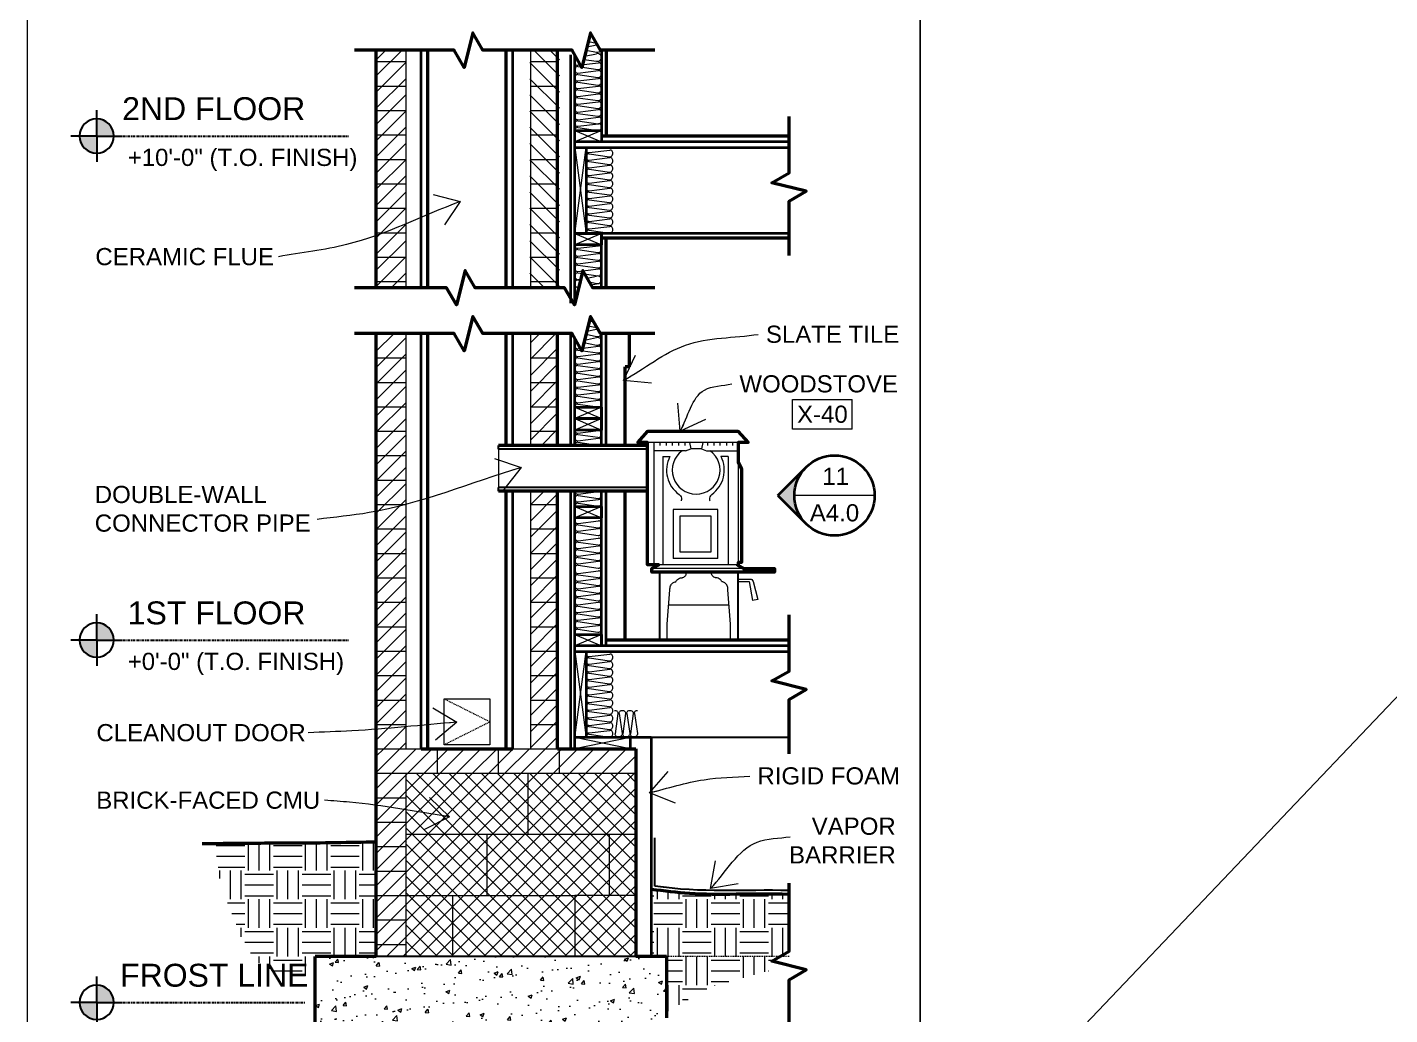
# Model space of a CAD drawing. Header units: inches. Extents: x -4969 to 16721, y 2489 to 24693.
# Drawn here: x 5932.5 to 6111, y 3239.8 to 3369.1 of the extents above; entities that cross this region are included whole.
import ezdxf

# ---------------------------------------------------------------- set-up
doc = ezdxf.new("R2010")
doc.units = ezdxf.units.IN
doc.header["$MEASUREMENT"] = 0
doc.linetypes.add('CENTER', pattern=[2, 1.25, -0.25, 0.25, -0.25])
doc.linetypes.add('DASHED2', pattern=[0.375, 0.25, -0.125])
doc.layers.get('0').update_dxf_attribs({"lineweight": 5})
doc.layers.add('0-NPLT', color=1, linetype='Continuous', plot=False)
for name, color, linetype, lineweight in [('1', 1, 'Continuous', 9), ('2', 6, 'Continuous', 20), ('3', 3, 'Continuous', 30), ('4', 2, 'Continuous', 40), ('5', 4, 'Continuous', 50), ('A-LINK', 7, 'Continuous', 40), ('A-SYMB', 7, 'Continuous', 20), ('A-TEXTx', 7, 'Continuous', 20)]:
    doc.layers.add(name, color=color, linetype=linetype, lineweight=lineweight)
doc.styles.get("Standard").update_dxf_attribs({"font": 'Arial.ttf'})
doc.dimstyles.get("Standard").update_dxf_attribs({"dimtxt": 3, "dimasz": 2, "dimexe": 0.03125, "dimexo": 0.0625, "dimgap": 0.03125, "dimtad": 0, "dimtoh": 1, "dimdec": 4, "dimlfac": 0.99985, "dimzin": 0, "dimdsep": 46, "dimlunit": 4, "dimtxsty": 'Standard', "dimblk": 'ARCHTICK', "dimblk1": 'ARCHTICK', "dimblk2": 'ARCHTICK', "dimcen": 0.09, "dimclrt": 256, "dimadec": 0, "dimazin": 0, "dimtfac": 1, "dimtdec": 4, "dimtofl": 0, "dimtmove": 0, "dimatfit": 3, "dimfxl": 1, "dimtolj": 1, "dimtzin": 0, "dimarcsym": 0})
pattern_1 = [(45, (2653.5, -392.6291), (-1.06066017, 1.06066017), [])]

# ---------------------------------------------------------------- blocks, each defined once
blk = doc.blocks.new('Woodstove Jotul F3 Side')
at = {"layer": '1'}
for p, q in [((9505.33, 343.25), (9505.33, 359.25)), ((9506.06, 359.25), (9506.06, 358.87)), ((9506.89, 359.25), (9506.89, 358.87)), ((9507.7, 359.25), (9507.7, 358.87)), ((9508.5, 359.25), (9508.5, 358.87)), ((9509.34, 359.25), (9509.34, 358.87)), ((9509.96, 359.25), (9510.15, 358.43)), ((9511.69, 359.25), (9511.51, 358.43)), ((9512.31, 359.25), (9512.31, 358.87)), ((9513.15, 359.25), (9513.15, 358.87)), ((9513.95, 359.25), (9513.95, 358.87)), ((9514.79, 359.25), (9514.79, 358.87)), ((9515.59, 359.25), (9515.59, 358.87)), ((9509.45, 358.16), (9505.33, 358.16)), ((9506.45, 357.4), (9507.39, 357.4)), ((9506.45, 357.4), (9506.45, 343.25)), ((9509.45, 358.16), (9510.15, 358.43)), ((9511.51, 358.43), (9510.15, 358.43)), ((9511.51, 358.43), (9512.18, 358.16)), ((9512.18, 358.16), (9516.32, 358.16)), ((9515.02, 357.4), (9514.08, 357.4)), ((9515.02, 357.4), (9515.02, 343.25)), ((9507.8, 350.47), (9507.8, 344.07)), ((9513.68, 350.47), (9507.8, 350.47)), ((9513.68, 344.07), (9513.68, 350.47)), ((9512.81, 349.6), (9508.67, 349.6)), ((9508.67, 349.6), (9508.67, 344.94)), ((9512.81, 344.94), (9512.81, 349.6)), ((9508.67, 344.94), (9512.81, 344.94)), ((9516.32, 343.25), (9504.44, 343.25)), ((9517.05, 342.75), (9505.02, 342.75)), ((9513.68, 344.07), (9507.8, 344.07)), ((9516.32, 341.37), (9517.9, 341.37)), ((9516.32, 341.03), (9517.79, 341.03)), ((9517.79, 341.03), (9518.19, 338.55)), ((9518.29, 341.04), (9518.92, 338.67)), ((9518.92, 338.67), (9518.19, 338.55))]:
    blk.add_line(p, q, dxfattribs=at)
at = {"layer": '1', "ltscale": 0.25}
blk.add_line((9516.32, 356.83), (9516.32, 343.25), dxfattribs=at)
at = {"layer": '1'}
for centre, radius, start, end in [((9510.83, 355.62), 3.88, 152.6441, 234.9846), ((9510.83, 355.62), 3.13, 125.5859, 54.4141), ((9510.64, 355.62), 3.88, 305.0154, 27.3559)]:
    blk.add_arc(centre, radius, start, end, dxfattribs=at)
for points, knots in [([(9508.61, 352.45), (9508.67, 352.39), (9508.8, 352.25), (9508.9, 352), (9508.9, 351.78), (9508.87, 351.67), (9508.86, 351.62)], [0, 0, 0, 0, 0.2548626, 0.5779212, 0.7738177, 0.9115369, 0.9115369, 0.9115369, 0.9115369]), ([(9512.87, 352.45), (9512.81, 352.39), (9512.67, 352.25), (9512.58, 352), (9512.57, 351.78), (9512.6, 351.67), (9512.62, 351.62)], [0, 0, 0, 0, 0.2548626, 0.5779212, 0.7738177, 0.9115369, 0.9115369, 0.9115369, 0.9115369]), ([(9507.37, 339.96), (9507.39, 340.14), (9507.42, 340.49), (9507.75, 340.88), (9508.03, 340.98), (9508.15, 341.02)], [0, 0, 0, 0, 0.552855, 1.027587, 1.424955, 1.424955, 1.424955, 1.424955]), ([(9508.15, 341.02), (9508.22, 341.12), (9508.36, 341.32), (9508.64, 341.49), (9508.86, 341.55), (9509.01, 341.54), (9509.14, 341.58), (9509.31, 341.67), (9509.46, 341.84), (9509.55, 342.03), (9509.55, 342.18), (9509.56, 342.25)], [0, 0, 0, 0, 0.363802, 0.703896, 0.969314, 1.03582, 1.145927, 1.377288, 1.576947, 1.815944, 2.013947, 2.013947, 2.013947, 2.013947]), ([(9514.22, 341.02), (9514.15, 341.13), (9514.01, 341.32), (9513.73, 341.49), (9513.51, 341.55), (9513.36, 341.54), (9513.23, 341.58), (9513.07, 341.67), (9512.92, 341.84), (9512.82, 342.03), (9512.82, 342.18), (9512.82, 342.25)], [0, 0, 0, 0, 0.363802, 0.703896, 0.969314, 1.03582, 1.145927, 1.377288, 1.576947, 1.815944, 2.013947, 2.013947, 2.013947, 2.013947]), ([(9515, 339.96), (9514.99, 340.15), (9514.95, 340.49), (9514.62, 340.88), (9514.34, 340.98), (9514.22, 341.02)], [0, 0, 0, 0, 0.552855, 1.027587, 1.424955, 1.424955, 1.424955, 1.424955]), ([(9517.9, 341.37), (9517.98, 341.36), (9518.17, 341.32), (9518.25, 341.14), (9518.29, 341.04)], [0, 0, 0, 0, 0.2511324, 0.5419404, 0.5419404, 0.5419404, 0.5419404])]:
    blk.add_open_spline(points, degree=3, knots=knots, dxfattribs=at)
at = {"layer": '2', "ltscale": 0.25}
blk.add_line((9516.32, 359.25), (9504.44, 359.25), dxfattribs=at)
at = {"layer": '2'}
for p, q in [((9521.08, 342.75), (9517.05, 342.75)), ((9521.08, 342.75), (9521.08, 342.25)), ((9521.08, 342.25), (9505.02, 342.25)), ((9507.03, 335.45), (9507.37, 339.96)), ((9515.35, 335.45), (9515, 339.96)), ((9515.16, 337.93), (9507.22, 337.93)), ((9507.03, 333.37), (9507.03, 335.45)), ((9515.35, 333.38), (9515.35, 335.45))]:
    blk.add_line(p, q, dxfattribs=at)
at = {"layer": '3'}
for p, q in [((9504.51, 360.75), (9503.19, 359.25)), ((9516.3, 360.75), (9504.51, 360.75)), ((9517.63, 359.25), (9516.3, 360.75)), ((9504.44, 359.25), (9503.19, 359.25)), ((9504.44, 343.25), (9504.44, 359.25)), ((9517.63, 359.25), (9516.32, 359.25)), ((9516.32, 356.83), (9516.32, 359.25)), ((9516.75, 355.74), (9516.32, 356.83)), ((9516.75, 343.54), (9516.75, 355.74)), ((9505.02, 342.75), (9505.94, 343.25)), ((9505.02, 342.25), (9505.02, 342.75)), ((9516.13, 343.25), (9517.05, 342.75)), ((9516.38, 343.54), (9516.75, 343.54)), ((9517.05, 342.75), (9517.05, 342.25)), ((9506.06, 342.25), (9506.06, 342.25)), ((9506.06, 342.25), (9506.06, 342.25)), ((9506.06, 333.37), (9506.06, 342.25)), ((9506.06, 342.25), (9506.06, 342.25)), ((9516.32, 333.38), (9516.32, 342.25)), ((9506.06, 333.37), (9507.03, 333.37)), ((9516.32, 333.38), (9515.35, 333.38))]:
    blk.add_line(p, q, dxfattribs=at)
blk = doc.blocks.new('Elevation Callout - 1')
at = {"layer": 'A-LINK', "ltscale": 0.1}
blk.add_hatch(color=152, dxfattribs=at).paths.add_polyline_path([(2031.59, 7377.65), (2039.01, 7370.23), (2046.43, 7377.65, -0.198912), (2039.01, 7374.58, -0.198912)])
at = {"layer": 'A-LINK', "color": 152, "ltscale": 0.1}
for q in [(2031.59, 7377.65), (2046.43, 7377.65)]:
    blk.add_line((2039.01, 7370.23), q, dxfattribs=at)
blk.add_circle((2039.01, 7385.08), 10.5, dxfattribs=at)
blk = doc.blocks.new('_ArchTick')
at = {"color": 0, "linetype": 'ByBlock', "lineweight": 0, "const_width": 0.15}
blk.add_lwpolyline([(-0.5, -0.5), (0.5, 0.5)], dxfattribs=at)
blk = doc.blocks.new('Point')
at = {"lineweight": 0, "ltscale": 0.1}
h = blk.add_hatch(color=256, dxfattribs=at)
h.dxf.hatch_style = 1
h.paths.add_polyline_path([(-3.2903, 4.1654, 0.414214), (-3.3528, 4.1029), (-3.2903, 4.1029)])
h.paths.add_polyline_path([(-3.2903, 4.1029), (-3.2903, 4.0404, 0.414214), (-3.2278, 4.1029)])
at = {"layer": '3', "ltscale": 0.1}
for q in [(-3.2903, 4.1966), (-3.384, 4.1029), (-3.1965, 4.1029), (-3.2903, 4.0091)]:
    blk.add_line((-3.2903, 4.1029), q, dxfattribs=at)
blk.add_circle((-3.2903, 4.1029), 0.0625, dxfattribs=at)
blk = doc.blocks.new('CALLOUT - EQUIPMENT')
at = {"layer": 'A-SYMB', "lineweight": 20, "ltscale": 0.1}
for p, q in [((6507.92, 5642.87), (6523.51, 5642.87)), ((6507.92, 5635.08), (6507.92, 5642.87)), ((6523.51, 5635.08), (6523.51, 5642.87)), ((6523.51, 5635.08), (6507.92, 5635.08))]:
    blk.add_line(p, q, dxfattribs=at)
blk = doc.blocks.new('BATT Insulation 3.5 INCH')
at = {"layer": '1', "lineweight": 5}
for p, q in [((5135.38, 4545.11), (5138.07, 4545.45)), ((5135.38, 4544.94), (5138.02, 4544.56))]:
    blk.add_line(p, q, dxfattribs=at)
for centre, radius, start, end in [((5135.48, 4545.53), 0.5, 180, 212.078), ((5135.48, 4544.53), 0.5, 148.5142, 180), ((5135.33, 4545.44), 0.333, 212.078, 277.2678), ((5135.33, 4544.61), 0.333, 81.6579, 148.5142), ((5138.11, 4545.12), 0.333, 34.6182, 97.2678), ((5137.98, 4545.03), 0.5, 302.5735, 34.6182), ((5138.07, 4544.88), 0.333, 261.6579, 302.5735)]:
    blk.add_arc(centre, radius, start, end, dxfattribs=at)

msp = doc.modelspace()

# ---------------------------------------------------------------- hatches: boundary and pattern name
at = {"layer": '1', "ltscale": 0.25}
h = msp.add_hatch(dxfattribs=at)
h.set_pattern_fill('ANSI31', color=256, scale=12, style=0)
h.set_pattern_definition(pattern_1)
h.paths.add_polyline_path([(5982.1028242, 3364.5983628), (5982.1028242, 3366.0983628), (5978.2273341, 3366.0983628), (5978.2273341, 3364.5983628)])
h.paths.add_polyline_path([(5982.1028242, 3361.3983628), (5982.1028242, 3364.5983628), (5978.2273341, 3364.5983628), (5978.2273341, 3361.3983628)])
h.paths.add_polyline_path([(5982.1028242, 3358.1983628), (5982.1028242, 3361.3983628), (5978.2273341, 3361.3983628), (5978.2273341, 3358.1983628)])
h.paths.add_polyline_path([(5982.1028242, 3354.9983628), (5982.1028242, 3358.1983628), (5978.2273341, 3358.1983628), (5978.2273341, 3354.9983628)])
h.paths.add_polyline_path([(5982.1028242, 3351.7983628), (5982.1028242, 3354.9983628), (5978.2273341, 3354.9983628), (5978.2273341, 3351.7983628)])
h.paths.add_polyline_path([(5982.1028242, 3348.5983628), (5982.1028242, 3351.7983628), (5978.2273341, 3351.7983628), (5978.2273341, 3348.5983628)])
h.paths.add_polyline_path([(5982.1028242, 3345.3983628), (5982.1028242, 3348.5983628), (5978.2273341, 3348.5983628), (5978.2273341, 3345.3983628)])
h.paths.add_polyline_path([(5982.1028242, 3342.1983628), (5982.1028242, 3345.3983628), (5978.2273341, 3345.3983628), (5978.2273341, 3342.1983628)])
h.paths.add_polyline_path([(5982.1028242, 3338.9983628), (5982.1028242, 3342.1983628), (5978.2273341, 3342.1983628), (5978.2273341, 3338.9983628)])
h.paths.add_polyline_path([(5982.1028242, 3335.7983628), (5982.1028242, 3338.9983628), (5978.2273341, 3338.9983628), (5978.2273341, 3335.7983628)])
h.paths.add_polyline_path([(5982.1028242, 3334.9872558), (5982.1028242, 3335.7983628), (5978.2273341, 3335.7983628), (5978.2273341, 3334.9872558)])
h = msp.add_hatch(dxfattribs=at)
h.set_pattern_fill('ANSI31', color=256, scale=12, angle=180, style=0)
h.set_pattern_definition([(135, (9326.9547, -392.6291), (1.06066017, 1.06066017), [])])
h.paths.add_polyline_path([(5998.3518439, 3364.5983628), (5998.3518439, 3366.0983628), (6002.2273341, 3366.0983628), (6002.2273341, 3364.5983628)])
h.paths.add_polyline_path([(5998.3518439, 3361.3983628), (5998.3518439, 3364.5983628), (6002.2273341, 3364.5983628), (6002.2273341, 3361.3983628)])
h.paths.add_polyline_path([(5998.3518439, 3358.1983628), (5998.3518439, 3361.3983628), (6002.2273341, 3361.3983628), (6002.2273341, 3358.1983628)])
h.paths.add_polyline_path([(5998.3518439, 3354.9983628), (5998.3518439, 3358.1983628), (6002.2273341, 3358.1983628), (6002.2273341, 3354.9983628)])
h.paths.add_polyline_path([(5998.3518439, 3351.7983628), (5998.3518439, 3354.9983628), (6002.2273341, 3354.9983628), (6002.2273341, 3351.7983628)])
h.paths.add_polyline_path([(5998.3518439, 3348.5983628), (5998.3518439, 3351.7983628), (6002.2273341, 3351.7983628), (6002.2273341, 3348.5983628)])
h.paths.add_polyline_path([(5998.3518439, 3345.3983628), (5998.3518439, 3348.5983628), (6002.2273341, 3348.5983628), (6002.2273341, 3345.3983628)])
h.paths.add_polyline_path([(5998.3518439, 3342.1983628), (5998.3518439, 3345.3983628), (6002.2273341, 3345.3983628), (6002.2273341, 3342.1983628)])
h.paths.add_polyline_path([(5998.3518439, 3338.9983628), (5998.3518439, 3342.1983628), (6002.2273341, 3342.1983628), (6002.2273341, 3338.9983628)])
h.paths.add_polyline_path([(5998.3518439, 3335.7983628), (5998.3518439, 3338.9983628), (6002.2273341, 3338.9983628), (6002.2273341, 3335.7983628)])
h.paths.add_polyline_path([(5998.3518439, 3334.9872558), (5998.3518439, 3335.7983628), (6002.2273341, 3335.7983628), (6002.2273341, 3334.9872558)])
h = msp.add_hatch(dxfattribs=at)
h.set_pattern_fill('ANSI31', color=256, scale=12, style=0)
h.set_pattern_definition(pattern_1)
h.paths.add_polyline_path([(5982.1028242, 3325.7983628), (5982.1028242, 3328.9872558), (5978.2273341, 3328.9872558), (5978.2273341, 3325.7983628)])
h.paths.add_polyline_path([(5982.1028242, 3322.5983628), (5982.1028242, 3325.7983628), (5978.2273341, 3325.7983628), (5978.2273341, 3322.5983628)])
h.paths.add_polyline_path([(5982.1028242, 3319.3983628), (5982.1028242, 3322.5983628), (5978.2273341, 3322.5983628), (5978.2273341, 3319.3983628)])
h.paths.add_polyline_path([(5982.1028242, 3316.1983628), (5982.1028242, 3319.3983628), (5978.2273341, 3319.3983628), (5978.2273341, 3316.1983628)])
h.paths.add_polyline_path([(5982.1028242, 3312.9983628), (5982.1028242, 3316.1983628), (5978.2273341, 3316.1983628), (5978.2273341, 3312.9983628)])
h.paths.add_polyline_path([(5982.1028242, 3309.7983628), (5982.1028242, 3312.9983628), (5978.2273341, 3312.9983628), (5978.2273341, 3309.7983628)])
h.paths.add_polyline_path([(5982.1028242, 3306.5983628), (5982.1028242, 3309.7983628), (5978.2273341, 3309.7983628), (5978.2273341, 3306.5983628)])
h.paths.add_polyline_path([(5982.1028242, 3303.3983628), (5982.1028242, 3306.5983628), (5978.2273341, 3306.5983628), (5978.2273341, 3303.3983628)])
h.paths.add_polyline_path([(5982.1028242, 3300.1983628), (5982.1028242, 3303.3983628), (5978.2273341, 3303.3983628), (5978.2273341, 3300.1983628)])
h.paths.add_polyline_path([(5982.1028242, 3296.9983628), (5982.1028242, 3300.1983628), (5978.2273341, 3300.1983628), (5978.2273341, 3296.9983628)])
h.paths.add_polyline_path([(5982.1028242, 3293.7983628), (5982.1028242, 3296.9983628), (5978.2273341, 3296.9983628), (5978.2273341, 3293.7983628)])
h.paths.add_polyline_path([(5982.1028242, 3290.5983628), (5982.1028242, 3293.7983628), (5978.2273341, 3293.7983628), (5978.2273341, 3290.5983628)])
h.paths.add_polyline_path([(5982.1028242, 3287.3983628), (5982.1028242, 3290.5983628), (5978.2273341, 3290.5983628), (5978.2273341, 3287.3983628)])
h.paths.add_polyline_path([(5982.1028242, 3284.1983628), (5982.1028242, 3287.3983628), (5978.2273341, 3287.3983628), (5978.2273341, 3284.1983628)])
h.paths.add_polyline_path([(5982.1028242, 3280.9983628), (5982.1028242, 3284.1983628), (5978.2273341, 3284.1983628), (5978.2273341, 3280.9983628)])
h.paths.add_polyline_path([(5982.1028242, 3277.7983628), (5982.1028242, 3280.9983628), (5978.2273341, 3280.9983628), (5978.2273341, 3277.7983628)])
h.paths.add_polyline_path([(5982.1028242, 3274.5983628), (5982.1028242, 3277.7983628), (5978.2273341, 3277.7983628), (5978.2273341, 3274.5983628)])
h = msp.add_hatch(dxfattribs=at)
h.set_pattern_fill('ANSI31', color=256, scale=12, style=0)
h.set_pattern_definition(pattern_1)
h.paths.add_polyline_path([(6001.9773341, 3325.7983628), (6001.9773341, 3328.9872558), (5999.2999626, 3328.9872558), (5998.4148341, 3328.9872558), (5998.4148341, 3325.7983628)])
h.paths.add_polyline_path([(6001.9773341, 3322.5983628), (6001.9773341, 3325.7983628), (5998.4148341, 3325.7983628), (5998.4148341, 3322.5983628)])
h.paths.add_polyline_path([(6001.9773341, 3319.3983628), (6001.9773341, 3322.5983628), (5998.4148341, 3322.5983628), (5998.4148341, 3319.3983628)])
h.paths.add_polyline_path([(6001.9773341, 3316.1983628), (6001.9773341, 3319.3983628), (5998.4148341, 3319.3983628), (5998.4148341, 3316.1983628)])
h.paths.add_polyline_path([(6001.9773341, 3314.3483628), (6001.9773341, 3316.1983628), (5998.4148341, 3316.1983628), (5998.4148341, 3314.3483628)])
h = msp.add_hatch(dxfattribs=at)
h.set_pattern_fill('ANSI31', color=256, scale=12, style=0)
h.set_pattern_definition(pattern_1)
h.paths.add_polyline_path([(6001.9773341, 3274.5983628), (6001.9773341, 3277.7983628), (5998.4148341, 3277.7983628), (5998.4148341, 3274.5983628)])
h.paths.add_polyline_path([(6001.9773341, 3277.7983628), (6001.9773341, 3280.9983628), (5998.4148341, 3280.9983628), (5998.4148341, 3277.7983628)])
h.paths.add_polyline_path([(6001.9773341, 3280.9983628), (6001.9773341, 3284.1983628), (5998.4148341, 3284.1983628), (5998.4148341, 3280.9983628)])
h.paths.add_polyline_path([(6001.9773341, 3284.1983628), (6001.9773341, 3287.3983628), (5998.4148341, 3287.3983628), (5998.4148341, 3284.1983628)])
h.paths.add_polyline_path([(6001.9773341, 3287.3983628), (6001.9773341, 3290.5983628), (5998.4148341, 3290.5983628), (5998.4148341, 3287.3983628)])
h.paths.add_polyline_path([(6001.9773341, 3290.5983628), (6001.9773341, 3293.7983628), (5998.4148341, 3293.7983628), (5998.4148341, 3290.5983628)])
h.paths.add_polyline_path([(6001.9773341, 3293.7983628), (6001.9773341, 3296.9983628), (5998.4148341, 3296.9983628), (5998.4148341, 3293.7983628)])
h.paths.add_polyline_path([(6001.9773341, 3296.9983628), (6001.9773341, 3300.1983628), (5998.4148341, 3300.1983628), (5998.4148341, 3296.9983628)])
h.paths.add_polyline_path([(6001.9773341, 3300.1983628), (6001.9773341, 3303.3983628), (5998.4148341, 3303.3983628), (5998.4148341, 3300.1983628)])
h.paths.add_polyline_path([(6001.9773341, 3303.3983628), (6001.9773341, 3306.5983628), (5998.4148341, 3306.5983628), (5998.4148341, 3303.3983628)])
h.paths.add_polyline_path([(6001.9773341, 3306.5983628), (6001.9773341, 3308.3483628), (5998.4148341, 3308.3483628), (5998.4148341, 3306.5983628)])
h = msp.add_hatch(dxfattribs=at)
h.set_pattern_fill('ANSI31', color=256, scale=12, style=0)
h.set_pattern_definition(pattern_1)
h.paths.add_polyline_path([(5982.1028242, 3247.3983628), (5982.1028242, 3248.9983628), (5978.2273341, 3248.9983628), (5978.2273341, 3247.3983628)])
h.paths.add_polyline_path([(5982.1028242, 3248.9983628), (5982.1028242, 3252.1983628), (5978.2273341, 3252.1983628), (5978.2273341, 3248.9983628)])
h.paths.add_polyline_path([(5982.1028242, 3252.1983628), (5982.1028242, 3255.3983628), (5978.2273341, 3255.3983628), (5978.2273341, 3252.1983628)])
h.paths.add_polyline_path([(5982.1028242, 3255.3983628), (5982.1028242, 3258.5983628), (5978.2273341, 3258.5983628), (5978.2273341, 3255.3983628)])
h.paths.add_polyline_path([(5982.1028242, 3258.5983628), (5982.1028242, 3261.7983628), (5978.2273341, 3261.7983628), (5978.2273341, 3258.5983628)])
h.paths.add_polyline_path([(5982.1028242, 3261.7983628), (5982.1028242, 3264.9983628), (5978.2273341, 3264.9983628), (5978.2273341, 3262.3984154), (5978.2273341, 3261.7983628)])
h.paths.add_polyline_path([(5982.1028242, 3264.9983628), (5982.1028242, 3268.1983628), (5978.2273341, 3268.1983628), (5978.2273341, 3264.9983628)])
h.paths.add_polyline_path([(5982.1028242, 3268.1983628), (5982.1028242, 3271.3983628), (5978.2273341, 3271.3983628), (5978.2273341, 3268.1983628)])
h.paths.add_polyline_path([(5986.2273341, 3271.3983628), (5986.2273341, 3274.5983628), (5984.1013538, 3274.5983628), (5978.2273341, 3274.5983628), (5978.2273341, 3271.3983628)])
h.paths.add_polyline_path([(5994.2273341, 3271.3983628), (5994.2273341, 3274.5983628), (5986.2273341, 3274.5983628), (5986.2273341, 3271.3983628)])
h.paths.add_polyline_path([(6002.2273341, 3271.3983628), (6002.2273341, 3274.5983628), (6001.9773341, 3274.5983628), (5996.1013538, 3274.5983628), (5994.2273341, 3274.5983628), (5994.2273341, 3271.3983628)])
h.paths.add_polyline_path([(6012.2273341, 3271.3983628), (6012.2273341, 3274.5983628), (6002.2273341, 3274.5983628), (6002.2273341, 3271.3983628), (6004.2273341, 3271.3983628)])
h = msp.add_hatch(dxfattribs=at)
h.set_pattern_fill('ANSI37', color=256, scale=12, style=0)
h.set_pattern_definition([(45, (2653.5, -392.6291), (-1.06066017, 1.06066017), []), (135, (2653.5, -392.6291), (-1.06066017, -1.06066017), [])])
h.paths.add_polyline_path([(5998.1028242, 3263.3983628), (5998.1028242, 3271.3983628), (5982.1028242, 3271.3983628), (5982.1028242, 3263.3983628)])
h.paths.add_polyline_path([(6012.2273341, 3263.3983628), (6012.2273341, 3271.3983628), (6004.2273341, 3271.3983628), (5998.1028242, 3271.3983628), (5998.1028242, 3263.3983628)])
h.paths.add_polyline_path([(5992.7273341, 3255.3983628), (5992.7273341, 3263.3983628), (5982.1028242, 3263.3983628), (5982.1028242, 3255.3983628)])
h.paths.add_polyline_path([(6008.7273341, 3255.3983628), (6008.7273341, 3263.3983628), (5992.7273341, 3263.3983628), (5992.7273341, 3255.3983628), (6004.2273341, 3255.3983628)])
h.paths.add_polyline_path([(6012.2273341, 3255.3983628), (6012.2273341, 3263.3983628), (6008.7273341, 3263.3983628), (6008.7273341, 3255.3983628)])
h.paths.add_polyline_path([(6012.2273341, 3247.3983628), (6012.2273341, 3255.3983628), (6004.2273341, 3255.3983628), (6004.2273341, 3247.3983628)])
h.paths.add_polyline_path([(6004.2273341, 3247.3983628), (6004.2273341, 3255.3983628), (5988.2273341, 3255.3983628), (5988.2273341, 3247.3983628)])
h.paths.add_polyline_path([(5988.2273341, 3247.3983628), (5988.2273341, 3255.3983628), (5982.1028242, 3255.3983628), (5982.1028242, 3247.3983628)])
h = msp.add_hatch(dxfattribs=at)
h.set_pattern_fill('EARTH', color=256, scale=15, style=0)
h.set_pattern_definition([(0, (2773.5, -389.629), (3.75, 3.75), [3.75, -3.75]), (0, (2773.5, -388.223), (3.75, 3.75), [3.75, -3.75]), (0, (2773.5, -386.8166), (3.75, 3.75), [3.75, -3.75]), (90, (2773.9687, -386.348), (-3.75, 3.75), [3.75, -3.75]), (90, (2775.375, -386.348), (-3.75, 3.75), [3.75, -3.75]), (90, (2776.7812, -386.348), (-3.75, 3.75), [3.75, -3.75])])
h.paths.add_polyline_path([(5978.2273341, 3247.1773142), (5978.2273341, 3262.2187405), (5957.2137092, 3262.2187405), (5957.217767, 3261.0333153), (5957.8810862, 3256.5374851), (5960.5430568, 3249.9632662), (5962.2854976, 3246.9452702), (5965.8409166, 3244.8925481), (5970.2273341, 3244.8925481), (5970.2273341, 3247.3983628)])
h = msp.add_hatch(dxfattribs=at)
h.set_pattern_fill('EARTH', color=256, scale=15, style=0)
h.set_pattern_definition([(0, (2613.3556, -389.629), (3.75, 3.75), [3.75, -3.75]), (0, (2613.3556, -388.223), (3.75, 3.75), [3.75, -3.75]), (0, (2613.3556, -386.8166), (3.75, 3.75), [3.75, -3.75]), (90, (2613.8243, -386.348), (-3.75, 3.75), [3.75, -3.75]), (90, (2615.2306, -386.348), (-3.75, 3.75), [3.75, -3.75]), (90, (2616.637, -386.348), (-3.75, 3.75), [3.75, -3.75])])
h.paths.add_polyline_path([(6032.302644, 3248.0965072), (6032.302644, 3255.5483126), (6022.4742194, 3255.5486302), (6016.8894491, 3255.8799576), (6014.2273341, 3256.1744483), (6014.2273341, 3247.3983628), (6016.2273341, 3247.3983628), (6016.3103998, 3240.1716423), (6018.3995035, 3241.3777869), (6022.0576904, 3243.4898421), (6027.5111033, 3244.9510797), (6032.2272833, 3246.2147763), (6030.052644, 3246.7974691)])
at = {"layer": '2', "ltscale": 0.25}
h = msp.add_hatch(dxfattribs=at)
h.set_pattern_fill('AR-CONC', color=256, scale=0.75, style=0)
h.set_pattern_definition([(50, (2653.5, -392.629), (5.3794514, -0.470641), [0.5625, -6.1875]), (355, (2653.5, -392.629), (-1.040635, 5.641441), [0.45, -4.95]), (100.4514, (2653.9483, -392.6683), (4.3388204, 5.1707966), [0.4780514, -5.258566]), (46.1842, (2653.5, -391.129), (8.004308, -1.241393), [0.84375, -9.28125]), (96.6356, (2654.167, -391.2326), (7.00997, 7.305884), [0.717077, -7.887847]), (351.1842, (2653.5, -391.129), (7.009965, 7.30589), [0.675, -7.425]), (21, (2654.25, -391.504), (4.476803, -3.0196417), [0.5625, -6.1875]), (326, (2654.25, -391.504), (1.824865, 5.4386253), [0.45, -4.95]), (71.4514, (2654.623, -391.756), (6.3016697, 2.4189787), [0.4780514, -5.258566]), (37.5, (2653.5, -392.6291), (0.0911989, 2.4967039), [0, -4.89, 0, -5.025, 0, -4.96875]), (7.5, (2653.5, -392.629), (1.9730215, 2.9580878), [0, -2.865, 0, -4.7775, 0, -1.89375]), (327.5, (2651.8275, -392.6291), (4.0036683, -0.1691615), [0, -1.875, 0, -5.85, 0, -7.7625]), (317.5, (2651.0775, -392.629), (4.3738963, 0.7507874), [0, -2.4375, 0, -3.885, 0, -5.5125])])
h.paths.add_polyline_path([(6016.2273341, 3239.3983628), (6016.2273341, 3247.3983628), (6012.2273341, 3247.3983628), (5978.2273341, 3247.3983628), (5970.2273341, 3247.3983628), (5970.2273341, 3235.3983628), (6016.2273341, 3235.3983628)])

# ---------------------------------------------------------------- linework, layer by layer
at = {"layer": '0-NPLT', "ltscale": 0.1}
msp.add_line((6049.5000785, 3467.8717732), (6049.5000785, 3215.8717732), dxfattribs=at)
at = {"layer": '0-NPLT', "ltscale": 0.25}
msp.add_line((6129.5000785, 3299.8717732), (6049.5000785, 3215.8717732), dxfattribs=at)
at = {"layer": '0-NPLT', "lineweight": 9, "ltscale": 0.1}
msp.add_lwpolyline([(6289.5000785, 3467.8717732), (5932.5000785, 3467.8717732), (5932.5000785, 3215.8717732), (6289.5000785, 3215.8717732)], close=True, dxfattribs=at)
at = {"layer": '1'}
for p, q in [((6005.8466245, 3366.5417303), (6007.0979245, 3366.8018668)), ((6006.0223056, 3367.2444544), (6007.0979245, 3367.0208408)), ((6006.1590893, 3367.7915893), (6006.570371, 3367.8770919)), ((6005.4344792, 3364.8931491), (6007.0979245, 3364.6588461)), ((6005.5068107, 3365.2939905), (6007.0979245, 3365.6247719)), ((6005.7407158, 3366.1180952), (6007.0979245, 3365.835941)), ((6005.8641862, 3336.2570821), (6007.0968628, 3336.5133469)), ((6004.8556818, 3336.0474211), (6005.0087811, 3336.0792494)), ((6004.8556818, 3336.0133469), (6004.9855555, 3335.9863471)), ((6006.1616595, 3335.7418433), (6007.0968628, 3335.5474211)), ((6006.3887921, 3335.3484381), (6007.0968628, 3335.4956411))]:
    msp.add_line(p, q, dxfattribs=at)
at = {"layer": '1', "ltscale": 0.25}
for p, q in [((6004.2273341, 3355.5983628), (6007.7273341, 3354.0983628)), ((6007.7273341, 3355.5983628), (6004.2273341, 3354.0983628)), ((6004.2273341, 3353.3483628), (6005.7273341, 3342.0983628)), ((6004.2273341, 3342.0983628), (6005.7273341, 3353.3483628)), ((6004.2273341, 3342.0983628), (6007.7273341, 3340.5983628)), ((6007.7273341, 3342.0983628), (6004.2273341, 3340.5983628)), ((6004.2273341, 3319.3483628), (6007.7273341, 3317.8483628)), ((6007.7273341, 3319.3483628), (6004.2273341, 3317.8483628)), ((6004.2273341, 3317.8483628), (6007.7273341, 3316.3483628)), ((6007.7273341, 3317.8483628), (6004.2273341, 3316.3483628)), ((5994.2263538, 3313.8483628), (5994.2263538, 3308.8483628)), ((6004.2273341, 3306.3483628), (6007.7273341, 3304.8483628)), ((6007.7273341, 3306.3483628), (6004.2273341, 3304.8483628)), ((6004.2273341, 3289.5983628), (6007.7273341, 3288.0983628)), ((6007.7273341, 3289.5983628), (6004.2273341, 3288.0983628)), ((6004.2273341, 3287.3483628), (6005.7273341, 3276.0983628)), ((6004.2273341, 3276.0983628), (6005.7273341, 3287.3483628)), ((6011.4773341, 3274.5983628), (6004.2273341, 3276.0983628)), ((6011.4773341, 3276.0983628), (6004.2273341, 3274.5983628))]:
    msp.add_line(p, q, dxfattribs=at)
at = {"layer": '1', "lineweight": 5}
for p, q in [((6006.2287074, 3330.9589547), (6006.490366, 3330.9045577)), ((6005.8146214, 3329.3026108), (6007.0979245, 3329.5694005)), ((6005.986851, 3329.991529), (6007.0979245, 3329.7605446)), ((6006.1197473, 3330.5231142), (6006.6472749, 3330.6327835)), ((6005.4344792, 3327.8310351), (6007.0979245, 3327.4852165)), ((6005.5068107, 3328.1203608), (6007.0979245, 3328.4511423)), ((6005.7118749, 3328.8916247), (6007.0979245, 3328.6034747))]:
    msp.add_line(p, q, dxfattribs=at)
at = {"layer": '1', "linetype": 'DASHED2', "ltscale": 0.5}
msp.add_line((6032.302644, 3247.3983628), (6016.2273341, 3247.3983628), dxfattribs=at)
at = {"layer": '1', "linetype": 'DASHED2', "ltscale": 0.5, "flags": 128}
msp.add_lwpolyline([(5987.1013538, 3275.1426472), (5993.1013538, 3278.1426472), (5987.1013538, 3281.1426472)], dxfattribs=at)
at = {"layer": '1'}
for centre, start, end in [((6004.7273341, 3364.5302933), 114.809060015, 180), ((6007.2273341, 3366.3189039), 255, 333.827045473), ((6007.2273341, 3365.141809), 255, 105), ((6004.7262723, 3336.530384), 180, 285), ((6007.2262723, 3336.030384), 255, 105), ((6004.7262723, 3335.530384), 73.826047804, 180), ((6004.7262723, 3335.5126781), 180, 285)]:
    msp.add_arc(centre, 0.5, start, end, dxfattribs=at)
at = {"layer": '1', "lineweight": 5}
for centre, start, end in [((6004.7273341, 3327.4191863), 114.809060015, 180), ((6007.2273341, 3329.0864376), 255, 348.558714899), ((6007.2273341, 3327.9681794), 255, 105)]:
    msp.add_arc(centre, 0.5, start, end, dxfattribs=at)
at = {"layer": '2', "ltscale": 0.25}
for p, q in [((5982.1028242, 3366.0983628), (5982.1028242, 3334.9872558)), ((5998.4148341, 3366.0983628), (5998.4148341, 3334.9872558)), ((5982.1028242, 3328.9872558), (5982.1028242, 3274.5983628)), ((5998.4148341, 3328.9872558), (5998.4148341, 3314.3483628)), ((5998.4148341, 3308.3483628), (5998.4148341, 3274.5983628)), ((5986.2273341, 3271.3983628), (5986.2273341, 3274.5983628)), ((5994.2273341, 3271.3983628), (5994.2273341, 3274.5983628)), ((6002.2273341, 3271.3983628), (6002.2273341, 3274.5983628)), ((5982.1028242, 3271.3983628), (5982.1028242, 3247.3983628)), ((5982.1028242, 3264.9983628), (5982.1028242, 3261.7983628))]:
    msp.add_line(p, q, dxfattribs=at)
at = {"layer": '2'}
for p, q in [((5978.2273341, 3364.5983628), (5982.1028242, 3364.5983628)), ((5998.4148341, 3364.5983628), (6001.9773341, 3364.5983628)), ((5978.2273341, 3361.3983628), (5982.1028242, 3361.3983628)), ((5998.4148341, 3361.3983628), (6001.9773341, 3361.3983628)), ((5978.2273341, 3358.1983628), (5982.1028242, 3358.1983628)), ((5998.4148341, 3358.1983628), (6001.9773341, 3358.1983628)), ((5978.2273341, 3354.9983628), (5982.1028242, 3354.9983628)), ((5998.4148341, 3354.9983628), (6001.9773341, 3354.9983628)), ((5978.2273341, 3351.7983628), (5982.1028242, 3351.7983628)), ((5998.4148341, 3351.7983628), (6001.9773341, 3351.7983628)), ((5978.2273341, 3348.5983628), (5982.1028242, 3348.5983628)), ((5998.4148341, 3348.5983628), (6001.9773341, 3348.5983628)), ((5978.2273341, 3345.3983628), (5982.1028242, 3345.3983628)), ((5998.4148341, 3345.3983628), (6001.9773341, 3345.3983628)), ((5978.2273341, 3342.1983628), (5982.1028242, 3342.1983628)), ((5998.4148341, 3342.1983628), (6001.9773341, 3342.1983628)), ((5978.2273341, 3338.9983628), (5982.1028242, 3338.9983628)), ((5998.4148341, 3338.9983628), (6001.9773341, 3338.9983628)), ((5978.2273341, 3335.7983628), (5982.1028242, 3335.7983628)), ((5998.4148341, 3335.7983628), (6001.9773341, 3335.7983628)), ((5978.2273341, 3325.7983628), (5982.1028242, 3325.7983628)), ((5998.4148341, 3325.7983628), (6001.9773341, 3325.7983628)), ((5978.2273341, 3322.5983628), (5982.1028242, 3322.5983628)), ((5998.4148341, 3322.5983628), (6001.9773341, 3322.5983628)), ((5978.2273341, 3319.3983628), (5982.1028242, 3319.3983628)), ((5998.4148341, 3319.3983628), (6001.9773341, 3319.3983628)), ((5978.2273341, 3316.1983628), (5982.1028242, 3316.1983628)), ((5998.4148341, 3316.1983628), (6001.9773341, 3316.1983628)), ((5978.2273341, 3312.9983628), (5982.1028242, 3312.9983628)), ((5978.2273341, 3309.7983628), (5982.1028242, 3309.7983628)), ((5978.2273341, 3306.5983628), (5982.1028242, 3306.5983628)), ((5998.4148341, 3306.5983628), (6001.9773341, 3306.5983628)), ((5978.2273341, 3303.3983628), (5982.1028242, 3303.3983628)), ((5998.4148341, 3303.3983628), (6001.9773341, 3303.3983628)), ((5978.2273341, 3300.1983628), (5982.1028242, 3300.1983628)), ((5998.4148341, 3300.1983628), (6001.9773341, 3300.1983628)), ((5978.2273341, 3296.9983628), (5982.1028242, 3296.9983628)), ((5998.4148341, 3296.9983628), (6001.9773341, 3296.9983628)), ((5978.2273341, 3293.7983628), (5982.1028242, 3293.7983628)), ((5998.4148341, 3293.7983628), (6001.9773341, 3293.7983628)), ((5978.2273341, 3290.5983628), (5982.1028242, 3290.5983628)), ((5998.4148341, 3290.5983628), (6001.9773341, 3290.5983628)), ((5978.2273341, 3287.3983628), (5982.1028242, 3287.3983628)), ((5998.4148341, 3287.3983628), (6001.9773341, 3287.3983628)), ((5978.2273341, 3284.1983628), (5982.1028242, 3284.1983628)), ((5998.4148341, 3284.1983628), (6001.9773341, 3284.1983628)), ((5978.2273341, 3280.9983628), (5982.1028242, 3280.9983628)), ((5998.4148341, 3280.9983628), (6001.9773341, 3280.9983628)), ((5978.2273341, 3277.7983628), (5982.1028242, 3277.7983628)), ((5998.4148341, 3277.7983628), (6001.9773341, 3277.7983628)), ((5978.2273341, 3274.5983628), (5984.1013538, 3274.5983628)), ((5996.1013538, 3274.5983628), (6001.9773341, 3274.5983628)), ((5978.2273341, 3271.3983628), (6004.2273341, 3271.3983628)), ((5998.1028242, 3271.3983628), (5998.1028242, 3263.3983628)), ((6004.2273341, 3271.3983628), (6012.2273341, 3271.3983628)), ((5978.2273341, 3268.1983628), (5982.1028242, 3268.1983628)), ((5978.2273341, 3264.9983628), (5982.1028242, 3264.9983628)), ((6012.2273341, 3263.3983628), (5982.1028242, 3263.3983628)), ((5992.7273341, 3263.3983628), (5992.7273341, 3255.3983628)), ((6008.7273341, 3263.3983628), (6008.7273341, 3255.3983628)), ((5978.2273341, 3261.7983628), (5982.1028242, 3261.7983628)), ((5978.2273341, 3258.5983628), (5982.1028242, 3258.5983628)), ((5978.2273341, 3255.3983628), (6004.2273341, 3255.3983628)), ((5988.2273341, 3255.3983628), (5988.2273341, 3247.3983628)), ((6012.2273341, 3255.3983628), (6004.2273341, 3255.3983628)), ((6004.2273341, 3255.3983628), (6004.2273341, 3247.3983628)), ((5978.2273341, 3252.1983628), (5982.1028242, 3252.1983628)), ((5978.2273341, 3248.9983628), (5982.1028242, 3248.9983628))]:
    msp.add_line(p, q, dxfattribs=at)
at = {"layer": '2', "color": 152, "ltscale": 0.1}
msp.add_line((6043.5057755, 3307.779471), (6033.0057755, 3307.779471), dxfattribs=at)
at = {"layer": '2', "ltscale": 0.25}
msp.add_lwpolyline([(5987.1013538, 3281.1426472), (5993.1013538, 3281.1426472), (5993.1013538, 3275.1426472), (5987.1013538, 3275.1426472), (5987.1013538, 3281.1426472)], dxfattribs=at)
at = {"layer": '3', "linetype": 'CENTER', "ltscale": 0.25}
for p, q in [((5943.8494105, 3354.8483628), (5974.5994105, 3354.8483628)), ((5943.8494105, 3288.8483628), (5974.5994105, 3288.8483628)), ((5943.8494105, 3241.3983628), (5968.9127378, 3241.3983628))]:
    msp.add_line(p, q, dxfattribs=at)
at = {"layer": '3', "ltscale": 0.25}
for p, q in [((5994.2263538, 3313.8483628), (5994.2263538, 3314.3483628)), ((5994.2263538, 3308.3483628), (5994.2263538, 3308.8483628)), ((6004.2273341, 3276.0983628), (6004.2273341, 3278.0983628)), ((6014.7273341, 3256.6281285), (6014.7273341, 3262.9558718)), ((6012.2273341, 3247.3983628), (5978.2273341, 3247.3983628))]:
    msp.add_line(p, q, dxfattribs=at)
at = {"layer": '3'}
for p, q in [((6013.7441321, 3313.8483628), (5994.2263538, 3313.8483628)), ((6013.7441321, 3308.8483628), (5994.2263538, 3308.8483628)), ((6032.302644, 3276.0983628), (6011.4773341, 3276.0983628))]:
    msp.add_line(p, q, dxfattribs=at)
msp.add_open_spline([(6032.302644, 3256.0481286), (6026.4561762, 3256.1992739), (6020.7800442, 3255.6997734), (6014.7273341, 3256.6281285)], degree=3, dxfattribs=at)
at = {"layer": '4'}
for p, q in [((5984.1013538, 3334.9872558), (5984.1013538, 3366.0983628)), ((5996.1013538, 3334.9872558), (5996.1013538, 3366.0983628)), ((6003.7273341, 3332.9534614), (6003.7273341, 3365.4867939)), ((6004.2273341, 3332.9534614), (6004.2273341, 3365.4867939)), ((6007.7273341, 3366.0983628), (6007.7273341, 3354.0983628)), ((6032.302644, 3354.0983628), (6004.2273341, 3354.0983628)), ((6004.2273341, 3353.3483628), (6032.302644, 3353.3483628)), ((6032.302644, 3342.0983628), (6004.2273341, 3342.0983628)), ((6007.7273341, 3334.9872558), (6007.7273341, 3342.0983628)), ((5984.1013538, 3274.5983628), (5984.1013538, 3328.9872558)), ((5996.1013538, 3314.3483628), (5996.1013538, 3328.9872558)), ((6003.7273341, 3314.3483628), (6003.7273341, 3328.9872558)), ((6004.2273341, 3314.3483628), (6004.2273341, 3328.3756869)), ((6007.7273341, 3314.3483628), (6007.7273341, 3328.9872558)), ((6008.3523341, 3314.3483628), (6008.3523341, 3328.9872558)), ((5996.1013538, 3274.5983628), (5996.1013538, 3308.3483628)), ((6003.7273341, 3274.5983628), (6003.7273341, 3308.3483628)), ((6004.2273341, 3274.5983628), (6004.2273341, 3308.3483628)), ((6007.7273341, 3288.0983628), (6007.7273341, 3308.3483628)), ((6008.3523341, 3288.0983628), (6008.3523341, 3308.3483628)), ((6032.302644, 3288.0983628), (6004.2273341, 3288.0983628)), ((6004.2273341, 3287.3483628), (6032.302644, 3287.3483628)), ((6011.4773341, 3276.0983628), (6011.4773341, 3274.5983628)), ((6014.2273341, 3276.0983628), (6011.4773341, 3276.0983628)), ((6014.2273341, 3276.0983628), (6014.2273341, 3247.3983628))]:
    msp.add_line(p, q, dxfattribs=at)
at = {"layer": '4', "ltscale": 0.25}
msp.add_line((6011.4773341, 3276.0983628), (6004.2273341, 3276.0983628), dxfattribs=at)
for points in [[(6004.2273341, 3355.5983628), (6007.7273341, 3355.5983628), (6007.7273341, 3354.0983628), (6004.2273341, 3354.0983628), (6004.2273341, 3355.5983628)], [(6004.2273341, 3353.3483628), (6005.7273341, 3353.3483628), (6005.7273341, 3342.0983628), (6004.2273341, 3342.0983628), (6004.2273341, 3353.3483628)], [(6004.2273341, 3342.0983628), (6007.7273341, 3342.0983628), (6007.7273341, 3340.5983628), (6004.2273341, 3340.5983628), (6004.2273341, 3342.0983628)], [(6004.2273341, 3319.3483628), (6007.7273341, 3319.3483628), (6007.7273341, 3317.8483628), (6004.2273341, 3317.8483628), (6004.2273341, 3319.3483628)], [(6004.2273341, 3317.8483628), (6007.7273341, 3317.8483628), (6007.7273341, 3316.3483628), (6004.2273341, 3316.3483628), (6004.2273341, 3317.8483628)], [(6004.2273341, 3306.3483628), (6007.7273341, 3306.3483628), (6007.7273341, 3304.8483628), (6004.2273341, 3304.8483628), (6004.2273341, 3306.3483628)], [(6004.2273341, 3289.5983628), (6007.7273341, 3289.5983628), (6007.7273341, 3288.0983628), (6004.2273341, 3288.0983628), (6004.2273341, 3289.5983628)], [(6004.2273341, 3287.3483628), (6005.7273341, 3287.3483628), (6005.7273341, 3276.0983628), (6004.2273341, 3276.0983628), (6004.2273341, 3287.3483628)]]:
    msp.add_lwpolyline(points, dxfattribs=at)
at = {"layer": '5'}
for p, q in [((5978.2273341, 3334.9872558), (5978.2273341, 3366.0983628)), ((5984.9763538, 3334.9872558), (5984.9763538, 3366.0983628)), ((5995.2263538, 3334.9872558), (5995.2263538, 3366.0983628)), ((6001.9773341, 3334.9872558), (6001.9773341, 3366.0983628)), ((6008.3523341, 3366.0983628), (6008.3523341, 3354.8483628)), ((6032.302644, 3354.8483628), (6007.7273341, 3354.8483628)), ((6032.302644, 3341.4733628), (6007.7273341, 3341.4733628)), ((6008.3523341, 3334.9872558), (6008.3523341, 3341.4733628)), ((5978.2273341, 3262.3984154), (5978.2273341, 3328.9872558)), ((5984.9763538, 3274.5983628), (5984.9763538, 3328.9872558)), ((5995.2263538, 3314.3483628), (5995.2263538, 3328.9872558)), ((6001.9773341, 3314.3483628), (6001.9773341, 3328.9872558)), ((6011.3523341, 3328.7618774), (6011.3523341, 3324.6229844)), ((6011.3523341, 3324.6229844), (6010.8523341, 3324.6229844)), ((6010.8523341, 3314.3483628), (6010.8523341, 3324.6229844)), ((6013.7441321, 3314.3483628), (5994.2263538, 3314.3483628)), ((6013.7441321, 3308.3483628), (5994.2263538, 3308.3483628)), ((5995.2263538, 3274.5983628), (5995.2263538, 3308.3483628)), ((6001.9773341, 3274.5983628), (6001.9773341, 3308.3483628)), ((6010.8523341, 3288.8483628), (6010.8523341, 3308.3483628)), ((6032.302644, 3288.8483628), (6008.3523341, 3288.8483628)), ((5984.1013538, 3274.5983628), (5996.1013538, 3274.5983628)), ((6001.9773341, 3274.5983628), (6012.2273341, 3274.5983628)), ((6012.2273341, 3274.5983628), (6012.2273341, 3247.3983628)), ((5978.2273341, 3247.3983628), (5978.2273341, 3262.3984154)), ((5970.2273341, 3235.3983628), (5970.2273341, 3247.3983628)), ((5978.2273341, 3247.3983628), (5970.2273341, 3247.3983628)), ((6016.2273341, 3247.3983628), (6012.2273341, 3247.3983628)), ((6016.2273341, 3247.3983628), (6016.2273341, 3239.3983628))]:
    msp.add_line(p, q, dxfattribs=at)
for points in [[(5999.2999626, 3366.0983628), (5992.1700358, 3366.0983628), (5990.8709977, 3368.3483628), (5989.7459977, 3363.8483628), (5988.4469596, 3366.0983628), (5975.3755722, 3366.0983628)], [(6014.7272475, 3366.0983628), (6007.5973208, 3366.0983628), (6006.2982827, 3368.3483628), (6005.1732827, 3363.8483628), (6003.8742446, 3366.0983628), (5997.1022475, 3366.0983628)], [(6032.302644, 3339.1935043), (6032.302644, 3346.323431), (6034.552644, 3347.6224691), (6030.052644, 3348.7474691), (6032.302644, 3350.0465072), (6032.302644, 3357.4157344)], [(5998.2999626, 3334.9872558), (5991.1700358, 3334.9872558), (5989.8709977, 3337.2372558), (5988.7459977, 3332.7372558), (5987.4469596, 3334.9872558), (5975.3755722, 3334.9872558)], [(6014.7272475, 3334.9872558), (6006.5973208, 3334.9872558), (6005.2982827, 3337.2372558), (6004.1732827, 3332.7372558), (6002.8742446, 3334.9872558), (5996.1022475, 3334.9872558)], [(5999.2999626, 3328.9872558), (5992.1700358, 3328.9872558), (5990.8709977, 3331.2372558), (5989.7459977, 3326.7372558), (5988.4469596, 3328.9872558), (5975.3755722, 3328.9872558)], [(6014.7272475, 3328.9872558), (6007.5973208, 3328.9872558), (6006.2982827, 3331.2372558), (6005.1732827, 3326.7372558), (6003.8742446, 3328.9872558), (5997.1022475, 3328.9872558)], [(6032.302644, 3273.9435043), (6032.302644, 3281.073431), (6034.552644, 3282.3724691), (6030.052644, 3283.4974691), (6032.302644, 3284.7965072), (6032.302644, 3292.1657344)], [(6032.302644, 3237.2435043), (6032.302644, 3244.373431), (6034.552644, 3245.6724691), (6030.052644, 3246.7974691), (6032.302644, 3248.0965072), (6032.302644, 3257.0052714)]]:
    msp.add_lwpolyline(points, dxfattribs=at)
at = {"layer": '5', "ltscale": 0.25}
msp.add_lwpolyline([(6012.4941321, 3314.7198987), (6013.8166695, 3316.2198987), (6025.6085682, 3316.2198987), (6026.9316321, 3314.7198987), (6025.6191321, 3314.7198987), (6025.6191321, 3312.165199), (6026.0566321, 3311.2143392), (6026.0566321, 3299.015494), (6025.6191321, 3299.015494), (6025.6191321, 3298.6168813), (6026.358115, 3298.2198987), (6030.3847871, 3298.2198987), (6030.3847871, 3297.7198987), (6014.322039, 3297.7198987), (6014.322039, 3298.2198987), (6015.2441321, 3298.7198987), (6013.7441321, 3298.7198987), (6013.7441321, 3314.7198987), (6012.4941321, 3314.7198987), (6013.8166695, 3316.2198987)], dxfattribs=at)
at = {"layer": '5'}
for points, knots in [([(5978.2273341, 3262.3984154), (5976.4642068, 3262.3674755), (5971.0483379, 3262.2405673), (5961.06934, 3262.2344852), (5958.3989678, 3262.2058577), (5956.6952104, 3262.1531104), (5955.4097765, 3262.1474421)], [30.0084083415, 30.0084083415, 30.0084083415, 30.0084083415, 35.2986121506, 46.2594930158, 59.9439618927, 61.49095315, 61.49095315, 61.49095315, 61.49095315]), ([(6032.302644, 3255.5483126), (6027.3339381, 3255.6837563), (6021.115463, 3255.2733967), (6015.9601876, 3256.0002592), (6014.2273341, 3256.1744483)], [164.3797181867, 164.3797181867, 164.3797181867, 164.3797181867, 176.4194996334, 181.9545119528, 181.9545119528, 181.9545119528, 181.9545119528])]:
    msp.add_open_spline(points, degree=3, knots=knots, dxfattribs=at)

# ---------------------------------------------------------------- block references
at = {"ltscale": 0.1, "xscale": -36, "yscale": 36, "zscale": 36}
for p in [(5823.149656, 3207.1445071), (5823.149656, 3141.1445071), (5823.149656, 3093.6945071)]:
    msp.add_blockref('Point', p, dxfattribs=at)
at = {"ltscale": 0.1}
msp.add_blockref('Woodstove Jotul F3 Side', (-3490.6963904, 2955.4732613), dxfattribs=at)
at = {"color": 152, "ltscale": 0.1, "xscale": 0.5, "yscale": 0.5, "zscale": 0.5, "rotation": 270}
msp.add_blockref('Elevation Callout - 1', (2345.7179838, 4327.2844865), dxfattribs=at)
at = {"layer": '1', "ltscale": 0.25}
for p in [(869.2504913, -1182.0277613), (869.251553, -1180.9951943), (869.2504913, -1183.0454672), (869.2504913, -1184.0454672), (869.2494296, -1186.0957401), (869.2504913, -1185.0631731), (869.2494296, -1187.1134459), (869.2494296, -1188.1134459), (869.2494296, -1188.9837685), (869.2504913, -1204.9596918), (869.2504913, -1205.9773977), (869.2504913, -1206.9773977), (869.2504913, -1207.9951036), (869.251553, -1218.1063013), (869.251553, -1219.1240072), (869.251553, -1220.1240072), (869.251553, -1221.1417131), (869.251553, -1222.1417131), (869.251553, -1223.1594189), (869.251553, -1224.1594189), (869.251553, -1225.1771248), (869.251553, -1229.1594189), (869.251553, -1230.1771248), (869.2754884, -1237.1594189), (869.2754884, -1238.1771248), (869.2754884, -1241.0056489), (869.2754884, -1242.0056489), (869.2754884, -1243.2609504), (869.2754884, -1244.2786563), (869.2754884, -1245.2786563), (869.2754884, -1246.2786563), (869.2754884, -1247.5339579), (869.2754884, -1248.5516638), (869.2754884, -1249.5516638), (869.251553, -1251.6541174), (869.2754884, -1250.5516638), (869.251553, -1252.6718233), (869.251553, -1253.6718233), (869.251553, -1254.6718233)]:
    msp.add_blockref('BATT Insulation 3.5 INCH', p, dxfattribs=at)
at = {"layer": '2', "ltscale": 0.25, "xscale": 0.5, "yscale": 0.5, "zscale": 0.5}
msp.add_blockref('CALLOUT - EQUIPMENT', (2778.8137073, 498.9257324), dxfattribs=at)
at = {"layer": '3', "ltscale": 0.25}
for p in [(870.751553, -1192.4271248), (870.751553, -1193.4271248), (870.751553, -1194.4271248), (870.751553, -1195.4271248), (870.751553, -1196.4271248), (870.751553, -1197.4271248), (870.751553, -1198.4271248), (870.751553, -1199.4271248), (870.751553, -1200.4271248), (870.751553, -1201.4271248), (870.751553, -1202.4271248), (870.751553, -1258.4271248), (870.751553, -1259.4271248), (870.751553, -1260.4271248), (870.751553, -1261.4271248), (870.751553, -1262.4271248), (870.751553, -1263.4271248), (870.751553, -1264.4271248), (870.751553, -1265.4271248), (870.751553, -1266.4271248), (870.751553, -1267.4271248), (870.751553, -1268.4271248)]:
    msp.add_blockref('BATT Insulation 3.5 INCH', p, dxfattribs=at)
at = {"layer": '3', "ltscale": 0.25, "xscale": -1, "rotation": 89.99999999998666}
for p in [(10554.9866097, 8414.6250882), (10555.9866097, 8414.6250882), (10556.9866097, 8414.6250882)]:
    msp.add_blockref('BATT Insulation 3.5 INCH', p, dxfattribs=at)

# ---------------------------------------------------------------- texts
at = {"layer": 'A-LINK', "color": 152, "ltscale": 0.1, "attachment_point": 5}
for s, insert, char_height, width in [('11', (6038.4108472, 3310.3011465), 2.25, 4.885580918), ('{\\H0.75x;A4.0}', (6038.2579045, 3305.4994889), 3, 4.925655415)]:
    msp.add_mtext(s, dxfattribs=dict(at, insert=insert, char_height=char_height, width=width))
at = {"layer": 'A-TEXTx', "ltscale": 0.5}
for s, insert, char_height, width, attachment_point in [('{2ND FLOOR  }', (5944.9376056, 3359.9380255), 3, 48.666175556, 1), ('{+10\'-0" (T.O. FINISH)}', (5945.6619239, 3353.1840679), 2.25, 40.628260242, 1), ('{X-40}', (6036.6712466, 3318.4118417), 2.25, 1.821971046, 5), ('{1ST FLOOR }', (5945.6619239, 3293.9077836), 3, 47.388077178, 1), ('{+0\'-0" (T.O. FINISH)}', (5945.6619239, 3287.1840679), 2.25, 40.628260242, 1), ('{FROST LINE }', (5944.6619239, 3246.4577836), 3, 47.388077178, 1)]:
    msp.add_mtext(s, dxfattribs=dict(at, insert=insert, char_height=char_height, width=width, attachment_point=attachment_point))
at = {"layer": 'A-TEXTx', "ltscale": 0.25, "char_height": 2.25}
for s, insert, attachment_point in [('{CERAMIC FLUE}', (5941.4228153, 3339.0495091), 4), ('{SLATE TILE }', (6029.2752351, 3328.8830572), 4), ('{WOODSTOVE}', (6025.7984009, 3322.3888035), 4), ('{DOUBLE-WALL\\PCONNECTOR PIPE}', (5941.344717, 3306.0278413), 4), ('{CLEANOUT DOOR}', (5941.5660296, 3276.7100382), 4), ('{RIGID FOAM}', (6028.1639904, 3271.0477911), 4), ('{BRICK-FACED CMU}', (5941.5384975, 3267.8701007), 4), ('{VAPOR \\PBARRIER}', (6046.2771278, 3262.5995904), 6)]:
    msp.add_mtext(s, dxfattribs=dict(at, insert=insert, attachment_point=attachment_point))

# ---------------------------------------------------------------- leaders
at = {"layer": 'A-TEXTx', "path_type": 1, "annotation_type": 0, "has_hookline": 1}
for points, hookline_direction, text_width in [([(5989.2177027, 3346.278924), (5974.3416686, 3340.646544), (5965.4172945, 3339.0495091)], 1, 23.0770805), ([(6010.6136845, 3322.8313481), (6018.7472006, 3327.4643897), (6028.2752351, 3328.8830572)], 0, 17.1589359), ([(6018.0176911, 3316.2198987), (6021.210502, 3321.5899096), (6024.7984009, 3322.3888035)], 0, 20.5738404), ([(5997.1981751, 3311.4409044), (5977.3095203, 3305.5337113), (5970.4720261, 3304.6423787)], 1, 27.9669168), ([(5988.7937944, 3278.0943154), (5975.0281509, 3276.9610367), (5969.3156981, 3276.7100382)], 1, 27.2225443), ([(6014.0359601, 3268.8606173), (6021.174016, 3270.5655129), (6027.1639904, 3271.0477911)], 0, 18.1995225), ([(5987.8395055, 3265.6929231), (5974.7368089, 3267.6164801), (5971.4534715, 3267.8701007)], 1, 28.8540246), ([(6022.0159468, 3256.3353934), (6028.1140727, 3262.3931201), (6032.441841, 3263.0933734)], 0, 13.7025921)]:
    msp.add_leader(points, dimstyle='Standard', override={"dimasz": 3, "dimgap": 1, "dimldrblk": 'Open90', "dimlwd": -1}, dxfattribs=dict(at, hookline_direction=hookline_direction, text_width=text_width))

doc.saveas('drawing.dxf')
